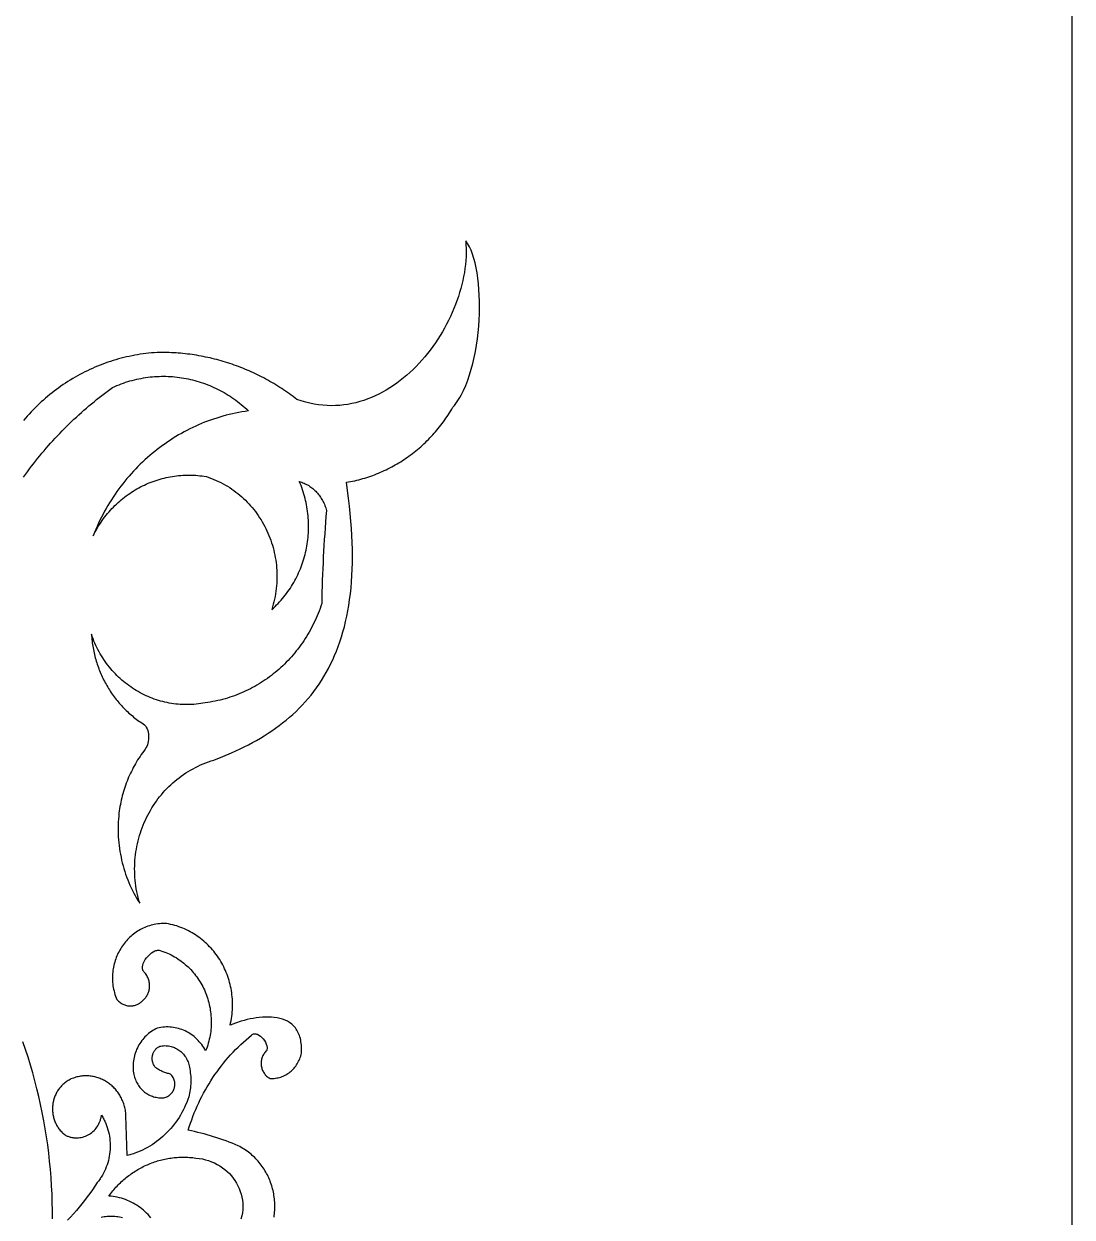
# Model space of a CAD drawing. Extents: x -425 to 425, y -1100 to 1100.
# Drawn here: x 75.6 to 425, y 27.7 to 425.3 of the extents above; entities that cross this region are included whole.
import ezdxf

# ---------------------------------------------------------------- set-up
doc = ezdxf.new("R2010")
doc.units = 0
doc.layers.add('LAYER_1', color=18, linetype='CONTINUOUS')

msp = doc.modelspace()

# ---------------------------------------------------------------- linework, layer by layer
at = {"layer": 'LAYER_1'}
msp.add_lwpolyline([(-425, -1100), (425, -1100), (425, 1100), (-425, 1100)], close=True, dxfattribs=at)
for points in [[(75.42, 274.24), (76.08, 275.15), (76.74, 276.05), (77.41, 276.95), (78.09, 277.84), (78.77, 278.72), (79.46, 279.6), (80.16, 280.47), (80.87, 281.33), (81.58, 282.19), (82.3, 283.04), (83.02, 283.89), (83.76, 284.73), (84.5, 285.56), (85.24, 286.38), (86, 287.2), (86.76, 288.02), (87.53, 288.82), (88.3, 289.62), (89.08, 290.41), (89.87, 291.2), (90.66, 291.98), (91.46, 292.75), (92.27, 293.51), (93.08, 294.27), (93.9, 295.02), (94.73, 295.77), (95.56, 296.5), (96.4, 297.23), (97.25, 297.95), (98.1, 298.67), (98.96, 299.37), (99.82, 300.07), (100.69, 300.77), (101.57, 301.45), (102.45, 302.13), (103.34, 302.8), (104.23, 303.46), (105.13, 304.11), (105.85, 304.44), (106.57, 304.74), (107.29, 305.04), (108.02, 305.31), (108.75, 305.58), (109.48, 305.83), (110.21, 306.06), (110.95, 306.28), (111.69, 306.48), (112.43, 306.67), (113.18, 306.85), (113.92, 307.01), (114.67, 307.16), (115.41, 307.29), (116.16, 307.41), (116.91, 307.52), (117.66, 307.61), (118.41, 307.68), (119.17, 307.74), (119.92, 307.79), (120.67, 307.82), (121.42, 307.84), (122.17, 307.85), (122.92, 307.84), (123.67, 307.82), (124.42, 307.78), (125.17, 307.73), (125.92, 307.66), (126.66, 307.58), (127.41, 307.49), (128.15, 307.38), (128.89, 307.26), (129.63, 307.13), (130.36, 306.98), (131.09, 306.82), (131.82, 306.64), (132.55, 306.46), (133.28, 306.25), (134, 306.04), (134.71, 305.81), (135.43, 305.56), (136.14, 305.31), (136.84, 305.04), (137.55, 304.75), (138.24, 304.46), (138.94, 304.15), (139.63, 303.82), (140.31, 303.49), (140.99, 303.14), (141.66, 302.77), (142.33, 302.4), (142.99, 302.01), (143.65, 301.6), (144.3, 301.19), (144.94, 300.76), (145.58, 300.32), (146.21, 299.86), (146.83, 299.39), (147.45, 298.91), (148.06, 298.42), (148.66, 297.91), (149.26, 297.39), (149.85, 296.86), (150.43, 296.31), (149.35, 296.16), (148.27, 295.98), (147.2, 295.79), (146.13, 295.58), (145.07, 295.35), (144.01, 295.1), (142.97, 294.84), (141.92, 294.56), (140.89, 294.26), (139.86, 293.94), (138.83, 293.6), (137.82, 293.25), (136.81, 292.88), (135.81, 292.5), (134.81, 292.09), (133.82, 291.67), (132.84, 291.24), (131.87, 290.79), (130.91, 290.32), (129.95, 289.83), (129.01, 289.33), (128.07, 288.82), (127.14, 288.28), (126.22, 287.74), (125.3, 287.17), (124.4, 286.6), (123.51, 286), (122.63, 285.39), (121.75, 284.77), (120.89, 284.13), (120.04, 283.48), (119.19, 282.81), (118.36, 282.13), (117.54, 281.44), (116.73, 280.73), (115.92, 280.01), (115.14, 279.27), (114.36, 278.52), (113.59, 277.76), (112.84, 276.98), (112.09, 276.19), (111.36, 275.38), (110.64, 274.57), (109.94, 273.74), (109.24, 272.9), (108.56, 272.04), (107.89, 271.18), (107.24, 270.3), (106.6, 269.41), (105.97, 268.51), (105.35, 267.59), (104.75, 266.67), (104.16, 265.73), (103.59, 264.78), (103.03, 263.82), (102.49, 262.85), (101.96, 261.87), (101.44, 260.88), (100.94, 259.87), (100.46, 258.86), (99.99, 257.83), (99.53, 256.8), (99.09, 255.75), (98.67, 254.7), (99.01, 255.37), (99.37, 256.04), (99.73, 256.69), (100.11, 257.33), (100.49, 257.97), (100.89, 258.59), (101.3, 259.21), (101.72, 259.81), (102.15, 260.4), (102.59, 260.99), (103.04, 261.56), (103.5, 262.12), (103.97, 262.67), (104.45, 263.21), (104.94, 263.74), (105.44, 264.26), (105.94, 264.77), (106.46, 265.26), (106.98, 265.75), (107.51, 266.22), (108.05, 266.69), (108.6, 267.14), (109.16, 267.58), (109.72, 268), (110.29, 268.42), (110.87, 268.82), (111.46, 269.22), (112.05, 269.59), (112.65, 269.96), (113.25, 270.32), (113.87, 270.66), (114.48, 270.99), (115.11, 271.31), (115.74, 271.61), (116.37, 271.91), (117.02, 272.19), (117.66, 272.45), (118.31, 272.71), (118.97, 272.95), (119.63, 273.17), (120.3, 273.39), (120.97, 273.59), (121.64, 273.77), (122.32, 273.95), (123, 274.11), (123.68, 274.25), (124.37, 274.38), (125.07, 274.5), (125.76, 274.6), (126.46, 274.69), (127.16, 274.77), (127.86, 274.83), (128.57, 274.87), (129.28, 274.91), (129.98, 274.92), (130.7, 274.92), (131.41, 274.91), (132.12, 274.88), (132.84, 274.84), (133.55, 274.78), (134.27, 274.71), (134.99, 274.62), (135.71, 274.52), (136.43, 274.4), (137.26, 274.12), (138.08, 273.82), (138.89, 273.5), (139.68, 273.16), (140.46, 272.8), (141.23, 272.42), (141.99, 272.03), (142.73, 271.61), (143.47, 271.18), (144.18, 270.73), (144.89, 270.26), (145.58, 269.78), (146.25, 269.28), (146.92, 268.76), (147.57, 268.22), (148.2, 267.68), (148.82, 267.11), (149.42, 266.53), (150.01, 265.94), (150.59, 265.33), (151.15, 264.71), (151.69, 264.07), (152.22, 263.43), (152.73, 262.77), (153.23, 262.09), (153.71, 261.41), (154.17, 260.71), (154.62, 260), (155.05, 259.29), (155.46, 258.56), (155.86, 257.82), (156.24, 257.07), (156.6, 256.31), (156.94, 255.54), (157.27, 254.77), (157.58, 253.98), (157.87, 253.19), (158.14, 252.39), (158.4, 251.58), (158.63, 250.77), (158.85, 249.95), (159.04, 249.12), (159.22, 248.29), (159.38, 247.45), (159.52, 246.61), (159.64, 245.76), (159.74, 244.91), (159.82, 244.06), (159.87, 243.2), (159.91, 242.33), (159.93, 241.47), (159.93, 240.6), (159.9, 239.73), (159.86, 238.86), (159.79, 237.98), (159.7, 237.11), (159.59, 236.23), (159.46, 235.36), (159.31, 234.48), (159.13, 233.61), (158.94, 232.73), (158.71, 231.86), (158.47, 230.99), (158.2, 230.12), (158.75, 230.61), (159.29, 231.12), (159.82, 231.64), (160.33, 232.16), (160.83, 232.7), (161.32, 233.24), (161.8, 233.79), (162.26, 234.36), (162.71, 234.93), (163.15, 235.5), (163.58, 236.09), (164, 236.68), (164.4, 237.29), (164.79, 237.89), (165.17, 238.51), (165.53, 239.13), (165.89, 239.76), (166.23, 240.4), (166.56, 241.04), (166.87, 241.69), (167.17, 242.34), (167.46, 243), (167.74, 243.67), (168, 244.34), (168.25, 245.01), (168.49, 245.69), (168.71, 246.38), (168.92, 247.07), (169.12, 247.76), (169.31, 248.45), (169.48, 249.15), (169.64, 249.86), (169.78, 250.56), (169.91, 251.27), (170.03, 251.98), (170.14, 252.7), (170.23, 253.42), (170.3, 254.14), (170.37, 254.86), (170.42, 255.58), (170.45, 256.3), (170.48, 257.03), (170.48, 257.75), (170.48, 258.48), (170.46, 259.21), (170.43, 259.93), (170.38, 260.66), (170.32, 261.39), (170.24, 262.11), (170.15, 262.84), (170.05, 263.57), (169.93, 264.29), (169.8, 265.01), (169.65, 265.74), (169.49, 266.46), (169.32, 267.17), (169.13, 267.89), (168.92, 268.6), (168.7, 269.31), (168.47, 270.02), (168.22, 270.73), (167.96, 271.43), (167.68, 272.13), (167.39, 272.82), (167.8, 272.69), (168.21, 272.55), (168.61, 272.39), (169.01, 272.22), (169.39, 272.03), (169.78, 271.84), (170.15, 271.63), (170.52, 271.41), (170.87, 271.17), (171.23, 270.93), (171.57, 270.67), (171.9, 270.41), (172.23, 270.13), (172.54, 269.84), (172.85, 269.54), (173.15, 269.23), (173.44, 268.91), (173.71, 268.58), (173.98, 268.24), (174.24, 267.89), (174.49, 267.54), (174.72, 267.17), (174.95, 266.8), (175.16, 266.42), (175.36, 266.03), (175.55, 265.63), (175.73, 265.23), (175.9, 264.82), (176.05, 264.4), (176.19, 263.97), (176.32, 263.54), (176.43, 263.11), (176.27, 261.17), (176.12, 259.24), (175.97, 257.31), (175.84, 255.37), (175.71, 253.44), (175.59, 251.5), (175.48, 249.56), (175.38, 247.63), (175.29, 245.69), (175.2, 243.75), (175.13, 241.82), (175.06, 239.88), (175, 237.94), (174.95, 236), (174.91, 234.06), (174.88, 232.12), (174.6, 231.28), (174.31, 230.46), (174, 229.63), (173.68, 228.82), (173.35, 228.02), (173, 227.22), (172.65, 226.43), (172.28, 225.65), (171.89, 224.88), (171.5, 224.11), (171.09, 223.36), (170.67, 222.61), (170.24, 221.87), (169.8, 221.14), (169.35, 220.42), (168.88, 219.71), (168.4, 219.01), (167.92, 218.32), (167.42, 217.64), (166.91, 216.97), (166.39, 216.31), (165.86, 215.66), (165.32, 215.02), (164.77, 214.38), (164.2, 213.76), (163.63, 213.15), (163.05, 212.55), (162.46, 211.97), (161.86, 211.39), (161.25, 210.82), (160.63, 210.27), (160.01, 209.72), (159.37, 209.19), (158.72, 208.67), (158.07, 208.16), (157.41, 207.66), (156.74, 207.18), (156.06, 206.7), (155.37, 206.24), (154.68, 205.79), (153.98, 205.36), (153.27, 204.93), (152.55, 204.52), (151.82, 204.12), (151.09, 203.74), (150.35, 203.36), (149.61, 203.01), (148.86, 202.66), (148.1, 202.33), (147.33, 202.01), (146.56, 201.7), (145.79, 201.41), (145, 201.13), (144.21, 200.87), (143.42, 200.62), (142.62, 200.39), (141.81, 200.17), (141, 199.96), (140.19, 199.77), (139.37, 199.59), (138.54, 199.43), (137.71, 199.29), (136.88, 199.15), (136.04, 199.04), (135.27, 198.9), (134.51, 198.78), (133.75, 198.67), (132.99, 198.59), (132.23, 198.52), (131.47, 198.48), (130.71, 198.45), (129.96, 198.43), (129.2, 198.44), (128.45, 198.46), (127.71, 198.5), (126.96, 198.56), (126.22, 198.64), (125.48, 198.73), (124.75, 198.84), (124.02, 198.96), (123.29, 199.11), (122.57, 199.27), (121.85, 199.44), (121.14, 199.63), (120.43, 199.84), (119.73, 200.06), (119.03, 200.3), (118.34, 200.56), (117.65, 200.83), (116.97, 201.11), (116.3, 201.41), (115.63, 201.73), (114.97, 202.06), (114.32, 202.4), (113.68, 202.76), (113.04, 203.14), (112.41, 203.53), (111.79, 203.93), (111.18, 204.34), (110.57, 204.78), (109.98, 205.22), (109.39, 205.68), (108.81, 206.15), (108.25, 206.63), (107.69, 207.13), (107.14, 207.64), (106.6, 208.17), (106.07, 208.7), (105.56, 209.25), (105.05, 209.81), (104.56, 210.39), (104.07, 210.97), (103.6, 211.57), (103.14, 212.18), (102.7, 212.8), (102.26, 213.44), (101.84, 214.08), (101.43, 214.74), (101.03, 215.4), (100.65, 216.08), (100.28, 216.77), (99.92, 217.47), (99.58, 218.18), (99.25, 218.9), (98.94, 219.63), (98.64, 220.38), (98.36, 221.13), (98.09, 221.89), (98.13, 221.31), (98.18, 220.74), (98.23, 220.17), (98.3, 219.6), (98.37, 219.03), (98.45, 218.46), (98.54, 217.9), (98.64, 217.34), (98.74, 216.78), (98.85, 216.22), (98.97, 215.67), (99.1, 215.12), (99.24, 214.57), (99.38, 214.02), (99.53, 213.48), (99.69, 212.94), (99.86, 212.4), (100.03, 211.87), (100.21, 211.34), (100.4, 210.81), (100.6, 210.29), (100.8, 209.77), (101.01, 209.25), (101.23, 208.73), (101.45, 208.22), (101.69, 207.72), (101.93, 207.21), (102.17, 206.72), (102.42, 206.22), (102.68, 205.73), (102.95, 205.24), (103.23, 204.76), (103.51, 204.28), (103.79, 203.81), (104.09, 203.34), (104.39, 202.87), (104.7, 202.41), (105.01, 201.96), (105.33, 201.51), (105.66, 201.06), (105.99, 200.62), (106.33, 200.19), (106.68, 199.76), (107.03, 199.33), (107.39, 198.91), (107.75, 198.5), (108.12, 198.09), (108.5, 197.68), (108.88, 197.28), (109.27, 196.89), (109.67, 196.5), (110.07, 196.12), (110.48, 195.75), (110.89, 195.38), (111.31, 195.02), (111.73, 194.66), (112.16, 194.31), (112.59, 193.97), (113.04, 193.63), (113.48, 193.3), (113.93, 192.97), (114.39, 192.65), (114.85, 192.34), (115.32, 192.04), (115.73, 191.72), (116.08, 191.34), (116.39, 190.9), (116.64, 190.4), (116.84, 189.86), (116.99, 189.29), (117.1, 188.69), (117.15, 188.07), (117.16, 187.44), (117.12, 186.82), (117.04, 186.2), (116.91, 185.6), (116.74, 185.03), (116.53, 184.49), (116.27, 183.99), (115.97, 183.55), (115.53, 182.97), (115.11, 182.39), (114.69, 181.8), (114.29, 181.2), (113.89, 180.6), (113.5, 179.99), (113.13, 179.37), (112.76, 178.75), (112.41, 178.12), (112.06, 177.49), (111.73, 176.84), (111.41, 176.2), (111.1, 175.55), (110.79, 174.89), (110.5, 174.23), (110.22, 173.56), (109.96, 172.89), (109.7, 172.21), (109.45, 171.53), (109.22, 170.84), (108.99, 170.15), (108.78, 169.45), (108.58, 168.75), (108.39, 168.05), (108.21, 167.34), (108.04, 166.63), (107.89, 165.92), (107.74, 165.2), (107.61, 164.48), (107.49, 163.76), (107.38, 163.03), (107.28, 162.31), (107.18, 161.32), (107.1, 160.32), (107.04, 159.33), (107, 158.34), (106.98, 157.36), (106.99, 156.37), (107.01, 155.38), (107.06, 154.4), (107.12, 153.41), (107.21, 152.43), (107.32, 151.46), (107.44, 150.48), (107.59, 149.51), (107.76, 148.55), (107.95, 147.59), (108.16, 146.63), (108.39, 145.68), (108.64, 144.73), (108.91, 143.79), (109.2, 142.86), (109.5, 141.93), (109.83, 141.01), (110.18, 140.09), (110.55, 139.19), (110.94, 138.29), (111.34, 137.4), (111.77, 136.52), (112.22, 135.64), (112.68, 134.78), (113.16, 133.93), (113.67, 133.08), (114.19, 132.25), (113.91, 133.21), (113.66, 134.16), (113.44, 135.12), (113.24, 136.08), (113.06, 137.04), (112.91, 138), (112.78, 138.96), (112.68, 139.91), (112.6, 140.87), (112.54, 141.82), (112.51, 142.78), (112.5, 143.73), (112.52, 144.67), (112.55, 145.62), (112.61, 146.56), (112.69, 147.49), (112.8, 148.43), (112.92, 149.35), (113.07, 150.27), (113.24, 151.19), (113.43, 152.1), (113.64, 153), (113.87, 153.9), (114.13, 154.79), (114.4, 155.67), (114.69, 156.54), (115.01, 157.41), (115.34, 158.27), (115.7, 159.11), (116.07, 159.95), (116.46, 160.78), (116.87, 161.6), (117.31, 162.41), (117.75, 163.2), (118.22, 163.99), (118.71, 164.76), (119.21, 165.52), (119.74, 166.26), (120.28, 167), (120.83, 167.72), (121.41, 168.43), (122, 169.12), (122.61, 169.8), (123.23, 170.46), (123.87, 171.11), (124.53, 171.74), (125.21, 172.35), (125.9, 172.95), (126.6, 173.53), (127.32, 174.09), (128.06, 174.64), (128.81, 175.17), (129.58, 175.68), (130.36, 176.17), (131.15, 176.64), (131.96, 177.09), (132.78, 177.52), (133.62, 177.93), (134.47, 178.32), (135.34, 178.68), (136.21, 179.03), (137.1, 179.35), (138.01, 179.65), (138.92, 179.93), (141.91, 181.11), (144.83, 182.36), (147.67, 183.67), (149.06, 184.36), (150.43, 185.06), (151.79, 185.79), (153.12, 186.53), (154.43, 187.29), (155.72, 188.08), (156.98, 188.88), (158.23, 189.71), (159.45, 190.56), (160.65, 191.44), (161.83, 192.34), (162.98, 193.26), (164.11, 194.21), (165.21, 195.19), (166.29, 196.19), (167.34, 197.22), (168.37, 198.27), (169.37, 199.36), (170.34, 200.47), (171.29, 201.61), (172.21, 202.79), (173.1, 203.99), (173.96, 205.22), (174.79, 206.49), (175.6, 207.79), (176.37, 209.12), (177.12, 210.48), (177.83, 211.88), (178.51, 213.31), (179.17, 214.78), (179.79, 216.29), (180.38, 217.83), (180.93, 219.4), (181.46, 221.02), (181.95, 222.67), (182.4, 224.36), (182.82, 226.09), (183.21, 227.86), (183.56, 229.67), (183.88, 231.52), (184.16, 233.42), (184.41, 235.35), (184.62, 237.33), (184.79, 239.35), (184.93, 241.42), (185.02, 243.53), (185.08, 245.68), (185.1, 247.88), (185.08, 250.13), (185.03, 252.42), (184.93, 254.76), (184.79, 257.15), (184.61, 259.59), (184.39, 262.07), (184.13, 264.61), (183.83, 267.2), (183.48, 269.83), (183.09, 272.52), (183.79, 272.64), (184.48, 272.77), (185.16, 272.91), (185.84, 273.06), (186.52, 273.21), (187.2, 273.38), (187.88, 273.56), (188.55, 273.74), (189.21, 273.94), (189.88, 274.14), (190.54, 274.36), (191.2, 274.58), (191.85, 274.82), (192.5, 275.06), (193.15, 275.31), (193.79, 275.57), (194.43, 275.84), (195.06, 276.12), (195.7, 276.4), (196.32, 276.7), (196.94, 277), (197.56, 277.31), (198.18, 277.64), (198.79, 277.97), (199.39, 278.31), (199.99, 278.65), (200.59, 279.01), (201.18, 279.37), (201.76, 279.74), (202.34, 280.12), (202.92, 280.51), (203.49, 280.91), (204.06, 281.31), (204.62, 281.73), (205.17, 282.15), (205.72, 282.57), (206.26, 283.01), (206.8, 283.45), (207.34, 283.91), (207.86, 284.37), (208.38, 284.83), (208.9, 285.31), (209.41, 285.79), (209.91, 286.28), (210.41, 286.78), (210.9, 287.28), (211.39, 287.79), (211.86, 288.31), (212.34, 288.84), (212.8, 289.37), (213.26, 289.91), (213.71, 290.45), (214.16, 291.01), (214.6, 291.57), (215.03, 292.14), (215.45, 292.71), (215.87, 293.29), (216.28, 293.88), (216.68, 294.47), (217.08, 295.07), (217.47, 295.68), (217.85, 296.29), (218.22, 296.91), (218.59, 297.54), (219.08, 298.14), (219.55, 298.77), (220.01, 299.42), (220.46, 300.11), (220.89, 300.82), (221.31, 301.56), (222.11, 303.12), (222.84, 304.77), (223.52, 306.5), (224.15, 308.31), (224.72, 310.19), (225.23, 312.13), (225.69, 314.11), (226.09, 316.14), (226.44, 318.2), (226.74, 320.29), (226.99, 322.38), (227.18, 324.49), (227.32, 326.6), (227.41, 328.69), (227.45, 330.76), (227.43, 332.81), (227.37, 334.82), (227.26, 336.78), (227.1, 338.7), (226.89, 340.54), (226.63, 342.32), (226.32, 344.02), (225.97, 345.63), (225.56, 347.14), (225.12, 348.54), (224.62, 349.83), (224.08, 351), (223.8, 351.53), (223.5, 352.04), (223.19, 352.5), (222.87, 352.93), (222.95, 351.66), (223, 350.37), (223, 349.07), (222.96, 347.77), (222.88, 346.45), (222.76, 345.12), (222.6, 343.79), (222.4, 342.45), (222.16, 341.11), (221.88, 339.76), (221.57, 338.42), (221.22, 337.07), (220.83, 335.72), (220.4, 334.38), (219.94, 333.04), (219.45, 331.71), (218.92, 330.38), (218.36, 329.06), (217.77, 327.75), (217.14, 326.45), (216.48, 325.16), (215.79, 323.89), (215.07, 322.63), (214.32, 321.39), (213.54, 320.16), (212.73, 318.95), (211.9, 317.77), (211.03, 316.6), (210.14, 315.46), (209.22, 314.34), (208.28, 313.24), (207.31, 312.18), (206.32, 311.14), (205.3, 310.13), (204.26, 309.15), (203.2, 308.2), (202.12, 307.29), (201.01, 306.41), (199.88, 305.56), (198.73, 304.76), (197.57, 303.99), (196.38, 303.26), (195.17, 302.58), (193.95, 301.94), (192.71, 301.34), (191.45, 300.78), (190.18, 300.28), (188.89, 299.82), (187.58, 299.41), (186.26, 299.05), (184.93, 298.75), (183.58, 298.49), (182.22, 298.29), (180.85, 298.15), (179.46, 298.07), (178.07, 298.04), (176.67, 298.08), (175.25, 298.17), (173.83, 298.33), (172.39, 298.56), (170.95, 298.84), (169.51, 299.2), (168.05, 299.62), (166.59, 300.12), (165.97, 300.59), (165.35, 301.07), (164.72, 301.53), (164.08, 301.99), (163.45, 302.44), (162.81, 302.88), (162.16, 303.31), (161.51, 303.74), (160.86, 304.16), (160.21, 304.58), (159.55, 304.99), (158.88, 305.39), (158.22, 305.78), (157.55, 306.16), (156.87, 306.54), (156.2, 306.91), (155.52, 307.28), (154.83, 307.63), (154.15, 307.98), (153.46, 308.32), (152.77, 308.66), (152.07, 308.98), (151.37, 309.3), (150.67, 309.61), (149.97, 309.92), (149.26, 310.22), (148.55, 310.51), (147.84, 310.79), (147.13, 311.06), (146.41, 311.33), (145.69, 311.59), (144.97, 311.84), (144.24, 312.09), (143.52, 312.32), (142.79, 312.55), (142.06, 312.77), (141.32, 312.99), (140.59, 313.19), (139.85, 313.39), (139.11, 313.58), (138.37, 313.76), (137.63, 313.94), (136.88, 314.11), (136.13, 314.27), (135.39, 314.42), (134.64, 314.56), (133.88, 314.7), (133.13, 314.83), (132.37, 314.95), (131.62, 315.06), (130.86, 315.16), (130.1, 315.26), (129.34, 315.35), (128.58, 315.43), (127.82, 315.5), (127.05, 315.57), (126.29, 315.62), (125.52, 315.67), (124.76, 315.71), (123.99, 315.74), (123.22, 315.77), (122.45, 315.78), (121.68, 315.79), (120.91, 315.79), (119.97, 315.74), (119.03, 315.68), (118.1, 315.61), (117.16, 315.52), (116.24, 315.41), (115.31, 315.29), (114.38, 315.16), (113.46, 315.01), (112.55, 314.86), (111.63, 314.68), (110.72, 314.49), (109.82, 314.29), (108.91, 314.08), (108.01, 313.85), (107.12, 313.61), (106.23, 313.36), (105.34, 313.09), (104.46, 312.81), (103.58, 312.51), (102.71, 312.21), (101.84, 311.89), (100.98, 311.56), (100.12, 311.21), (99.27, 310.85), (98.42, 310.48), (97.58, 310.1), (96.74, 309.7), (95.91, 309.29), (95.08, 308.87), (94.27, 308.44), (93.45, 308), (92.65, 307.54), (91.85, 307.07), (91.05, 306.59), (90.26, 306.1), (89.48, 305.59), (88.71, 305.07), (87.94, 304.55), (87.18, 304.01), (86.43, 303.46), (85.68, 302.89), (84.95, 302.32), (84.22, 301.73), (83.49, 301.14), (82.78, 300.53), (82.07, 299.91), (81.37, 299.28), (80.68, 298.64), (80, 297.99), (79.33, 297.32), (78.66, 296.65), (78.01, 295.97), (77.36, 295.27), (76.72, 294.57), (76.09, 293.85), (75.47, 293.13)], [(158.97, 27.65), (159.05, 28.21), (159.11, 28.77), (159.17, 29.33), (159.2, 29.89), (159.23, 30.45), (159.24, 31.02), (159.24, 31.57), (159.22, 32.13), (159.19, 32.69), (159.15, 33.25), (159.09, 33.8), (159.02, 34.35), (158.94, 34.9), (158.85, 35.45), (158.74, 35.99), (158.62, 36.53), (158.49, 37.07), (158.34, 37.6), (158.18, 38.13), (158.01, 38.66), (157.83, 39.18), (157.64, 39.7), (157.43, 40.21), (157.21, 40.71), (156.98, 41.21), (156.74, 41.71), (156.48, 42.19), (156.21, 42.68), (155.94, 43.15), (155.65, 43.62), (155.34, 44.08), (155.03, 44.54), (154.71, 44.98), (154.37, 45.42), (154.03, 45.85), (153.67, 46.27), (153.3, 46.69), (152.92, 47.09), (152.53, 47.49), (152.13, 47.87), (151.72, 48.25), (151.29, 48.61), (150.86, 48.97), (150.42, 49.31), (149.96, 49.65), (149.5, 49.97), (149.02, 50.28), (148.54, 50.58), (148.05, 50.87), (147.54, 51.15), (147.03, 51.41), (146.02, 51.84), (145, 52.26), (143.98, 52.66), (142.96, 53.04), (141.93, 53.42), (140.89, 53.78), (139.86, 54.12), (138.81, 54.45), (137.77, 54.77), (136.72, 55.08), (135.66, 55.37), (134.61, 55.64), (133.55, 55.9), (132.48, 56.15), (131.42, 56.38), (130.35, 56.6), (130.71, 57.78), (131.1, 58.94), (131.51, 60.1), (131.94, 61.24), (132.39, 62.38), (132.86, 63.5), (133.34, 64.62), (133.85, 65.72), (134.38, 66.82), (134.93, 67.9), (135.49, 68.97), (136.08, 70.03), (136.68, 71.08), (137.3, 72.11), (137.94, 73.13), (138.6, 74.14), (139.28, 75.14), (139.97, 76.12), (140.69, 77.09), (141.42, 78.04), (142.16, 78.98), (142.93, 79.91), (143.71, 80.82), (144.5, 81.72), (145.32, 82.6), (146.15, 83.47), (147, 84.32), (147.86, 85.15), (148.74, 85.97), (149.63, 86.77), (150.54, 87.55), (151.47, 88.32), (151.69, 88.49), (151.91, 88.62), (152.15, 88.71), (152.4, 88.75), (152.65, 88.76), (152.9, 88.74), (153.16, 88.68), (153.42, 88.59), (153.93, 88.33), (154.43, 87.97), (154.91, 87.53), (155.35, 87.03), (155.75, 86.49), (156.09, 85.92), (156.36, 85.34), (156.55, 84.77), (156.64, 84.22), (156.65, 83.96), (156.64, 83.72), (156.59, 83.49), (156.52, 83.28), (156.41, 83.08), (156.27, 82.91), (156.04, 82.65), (155.82, 82.39), (155.62, 82.11), (155.44, 81.82), (155.28, 81.53), (155.13, 81.23), (155.01, 80.92), (154.91, 80.61), (154.82, 80.29), (154.75, 79.97), (154.7, 79.65), (154.67, 79.33), (154.65, 79), (154.66, 78.68), (154.68, 78.35), (154.72, 78.03), (154.77, 77.71), (154.85, 77.4), (154.94, 77.09), (155.05, 76.79), (155.17, 76.49), (155.31, 76.2), (155.47, 75.91), (155.64, 75.64), (155.84, 75.38), (156.04, 75.12), (156.27, 74.88), (156.5, 74.65), (156.76, 74.44), (157.03, 74.24), (157.32, 74.05), (157.62, 73.88), (158.08, 73.86), (158.55, 73.87), (159, 73.9), (159.46, 73.95), (159.9, 74.02), (160.35, 74.11), (160.78, 74.22), (161.21, 74.35), (161.63, 74.5), (162.05, 74.67), (162.45, 74.85), (162.85, 75.06), (163.23, 75.28), (163.61, 75.52), (163.98, 75.78), (164.33, 76.05), (164.68, 76.34), (165.01, 76.64), (165.33, 76.96), (165.63, 77.29), (165.92, 77.64), (166.2, 78), (166.46, 78.38), (166.71, 78.76), (166.94, 79.16), (167.16, 79.58), (167.35, 80), (167.54, 80.44), (167.7, 80.88), (167.84, 81.34), (167.97, 81.8), (168.07, 82.28), (168.12, 83.66), (168.08, 84.93), (167.95, 86.12), (167.85, 86.67), (167.73, 87.21), (167.59, 87.72), (167.43, 88.2), (167.25, 88.67), (167.05, 89.12), (166.83, 89.54), (166.6, 89.94), (166.35, 90.33), (166.08, 90.69), (165.5, 91.36), (164.86, 91.95), (164.16, 92.47), (163.41, 92.92), (162.62, 93.3), (161.78, 93.62), (160.91, 93.87), (160, 94.07), (159.06, 94.21), (158.09, 94.3), (157.11, 94.34), (156.1, 94.33), (155.09, 94.28), (154.06, 94.19), (153.03, 94.06), (152.01, 93.89), (150.98, 93.69), (149.97, 93.46), (148.97, 93.2), (147.98, 92.92), (146.08, 92.3), (144.3, 91.62), (144.47, 92.35), (144.62, 93.09), (144.75, 93.82), (144.87, 94.55), (144.96, 95.28), (145.03, 96.01), (145.08, 96.73), (145.12, 97.46), (145.14, 98.18), (145.13, 98.9), (145.11, 99.62), (145.08, 100.33), (145.02, 101.04), (144.95, 101.75), (144.86, 102.45), (144.75, 103.15), (144.63, 103.84), (144.48, 104.53), (144.33, 105.21), (144.15, 105.89), (143.96, 106.56), (143.75, 107.23), (143.53, 107.89), (143.29, 108.54), (143.04, 109.18), (142.77, 109.82), (142.49, 110.45), (142.19, 111.07), (141.87, 111.68), (141.54, 112.28), (141.2, 112.88), (140.85, 113.47), (140.47, 114.04), (140.09, 114.61), (139.69, 115.16), (139.28, 115.71), (138.86, 116.24), (138.42, 116.77), (137.97, 117.28), (137.5, 117.78), (137.03, 118.27), (136.54, 118.75), (136.04, 119.21), (135.53, 119.66), (135.01, 120.1), (134.47, 120.52), (133.92, 120.93), (133.37, 121.33), (132.8, 121.71), (132.22, 122.08), (131.63, 122.43), (131.03, 122.76), (130.42, 123.09), (129.8, 123.39), (129.17, 123.68), (128.53, 123.95), (127.88, 124.21), (127.22, 124.44), (126.56, 124.67), (125.88, 124.87), (125.2, 125.05), (124.5, 125.22), (123.8, 125.37), (123.09, 125.5), (122.5, 125.51), (121.91, 125.5), (121.33, 125.48), (120.75, 125.43), (120.18, 125.37), (119.61, 125.28), (119.06, 125.18), (118.51, 125.06), (117.97, 124.92), (117.43, 124.76), (116.91, 124.59), (116.39, 124.4), (115.88, 124.19), (115.38, 123.97), (114.89, 123.73), (114.41, 123.48), (113.94, 123.21), (113.47, 122.92), (113.02, 122.63), (112.58, 122.31), (112.14, 121.99), (111.72, 121.65), (111.31, 121.3), (110.91, 120.93), (110.52, 120.56), (110.14, 120.17), (109.77, 119.77), (109.42, 119.36), (109.08, 118.93), (108.75, 118.5), (108.43, 118.06), (108.13, 117.61), (107.84, 117.14), (107.56, 116.67), (107.29, 116.19), (107.04, 115.71), (106.81, 115.21), (106.58, 114.71), (106.38, 114.2), (106.18, 113.68), (106, 113.16), (105.84, 112.63), (105.69, 112.09), (105.56, 111.55), (105.45, 111), (105.35, 110.45), (105.26, 109.9), (105.2, 109.34), (105.15, 108.78), (105.11, 108.21), (105.1, 107.64), (105.1, 107.07), (105.12, 106.5), (105.15, 105.92), (105.21, 105.34), (105.28, 104.76), (105.38, 104.18), (105.49, 103.6), (105.62, 103.02), (105.77, 102.44), (105.94, 101.87), (106.13, 101.29), (106.34, 100.71), (106.56, 100.14), (106.84, 99.85), (107.13, 99.59), (107.41, 99.35), (107.7, 99.13), (107.99, 98.94), (108.29, 98.76), (108.59, 98.6), (108.89, 98.47), (109.19, 98.35), (109.49, 98.25), (109.79, 98.17), (110.09, 98.11), (110.39, 98.07), (110.69, 98.04), (110.99, 98.03), (111.29, 98.04), (111.58, 98.06), (111.88, 98.1), (112.17, 98.16), (112.45, 98.23), (112.74, 98.31), (113.02, 98.4), (113.29, 98.52), (113.56, 98.64), (113.82, 98.77), (114.08, 98.92), (114.34, 99.08), (114.58, 99.25), (114.82, 99.44), (115.05, 99.63), (115.28, 99.83), (115.49, 100.04), (115.7, 100.26), (115.9, 100.49), (116.08, 100.73), (116.26, 100.98), (116.43, 101.23), (116.59, 101.49), (116.74, 101.76), (116.87, 102.04), (116.99, 102.32), (117.1, 102.6), (117.2, 102.89), (117.29, 103.19), (117.36, 103.49), (117.42, 103.79), (117.46, 104.1), (117.49, 104.4), (117.5, 104.72), (117.5, 105.03), (117.48, 105.34), (117.44, 105.66), (117.39, 105.98), (117.32, 106.29), (117.23, 106.61), (117.13, 106.93), (117, 107.24), (116.86, 107.56), (116.7, 107.87), (116.51, 108.18), (116.31, 108.49), (116.09, 108.79), (115.85, 109.09), (115.58, 109.39), (115.41, 109.6), (115.28, 109.84), (115.18, 110.09), (115.12, 110.35), (115.09, 110.63), (115.09, 110.93), (115.12, 111.23), (115.18, 111.54), (115.37, 112.17), (115.66, 112.82), (116.03, 113.46), (116.47, 114.09), (116.97, 114.67), (117.51, 115.21), (118.08, 115.68), (118.67, 116.07), (119.27, 116.36), (119.57, 116.47), (119.86, 116.54), (120.15, 116.59), (120.43, 116.6), (120.71, 116.58), (120.97, 116.52), (121.6, 116.31), (122.23, 116.09), (122.84, 115.86), (123.44, 115.61), (124.03, 115.34), (124.62, 115.05), (125.19, 114.76), (125.75, 114.44), (126.3, 114.12), (126.84, 113.78), (127.37, 113.42), (127.89, 113.05), (128.4, 112.67), (128.89, 112.28), (129.38, 111.87), (129.85, 111.45), (130.31, 111.02), (130.76, 110.58), (131.2, 110.13), (131.62, 109.66), (132.04, 109.19), (132.44, 108.7), (132.83, 108.21), (133.2, 107.7), (133.56, 107.19), (133.91, 106.66), (134.25, 106.13), (134.57, 105.59), (134.88, 105.04), (135.18, 104.48), (135.46, 103.92), (135.73, 103.35), (135.98, 102.77), (136.22, 102.18), (136.45, 101.59), (136.66, 100.99), (136.85, 100.39), (137.04, 99.78), (137.2, 99.17), (137.36, 98.55), (137.49, 97.92), (137.62, 97.3), (137.72, 96.66), (137.81, 96.03), (137.89, 95.39), (137.95, 94.75), (137.99, 94.1), (138.02, 93.46), (138.03, 92.81), (138.03, 92.16), (138.01, 91.51), (137.97, 90.86), (137.91, 90.2), (137.84, 89.55), (137.75, 88.89), (137.65, 88.24), (137.52, 87.59), (137.38, 86.93), (137.23, 86.28), (137.05, 85.63), (136.86, 84.98), (136.64, 84.33), (136.41, 83.69), (136.17, 83.05), (135.86, 83.61), (135.54, 84.15), (135.2, 84.67), (134.84, 85.17), (134.46, 85.66), (134.06, 86.12), (133.65, 86.57), (133.22, 87), (132.78, 87.41), (132.33, 87.8), (131.86, 88.17), (131.37, 88.51), (130.88, 88.84), (130.37, 89.15), (129.86, 89.43), (129.33, 89.69), (128.79, 89.93), (128.24, 90.15), (127.69, 90.34), (127.13, 90.51), (126.56, 90.66), (125.98, 90.78), (125.4, 90.88), (124.82, 90.95), (124.23, 91), (123.64, 91.03), (123.04, 91.03), (122.44, 91), (121.84, 90.95), (121.24, 90.87), (120.64, 90.76), (120.04, 90.63), (119.53, 90.38), (119.03, 90.12), (118.54, 89.83), (118.07, 89.53), (117.61, 89.2), (117.17, 88.86), (116.74, 88.5), (116.33, 88.12), (115.93, 87.73), (115.56, 87.32), (115.19, 86.9), (114.85, 86.46), (114.52, 86.01), (114.22, 85.54), (113.93, 85.07), (113.65, 84.58), (113.4, 84.08), (113.17, 83.57), (112.96, 83.05), (112.76, 82.52), (112.59, 81.99), (112.44, 81.44), (112.31, 80.89), (112.2, 80.33), (112.11, 79.77), (112.04, 79.2), (112, 78.62), (111.98, 78.04), (111.98, 77.46), (112, 76.88), (112.05, 76.29), (112.13, 75.7), (112.21, 75.24), (112.31, 74.79), (112.43, 74.35), (112.57, 73.92), (112.73, 73.5), (112.9, 73.08), (113.09, 72.68), (113.3, 72.29), (113.52, 71.91), (113.76, 71.55), (114.02, 71.19), (114.28, 70.85), (114.56, 70.52), (114.86, 70.21), (115.17, 69.91), (115.49, 69.62), (115.82, 69.35), (116.16, 69.1), (116.52, 68.86), (116.88, 68.64), (117.25, 68.43), (117.64, 68.24), (118.03, 68.07), (118.43, 67.92), (118.83, 67.79), (119.25, 67.67), (119.67, 67.58), (120.1, 67.5), (120.53, 67.45), (120.97, 67.41), (121.41, 67.4), (121.85, 67.41), (122.21, 67.45), (122.54, 67.52), (122.87, 67.61), (123.18, 67.73), (123.47, 67.87), (123.75, 68.03), (124.02, 68.2), (124.27, 68.4), (124.5, 68.62), (124.72, 68.84), (124.92, 69.09), (125.1, 69.35), (125.26, 69.62), (125.41, 69.9), (125.54, 70.19), (125.65, 70.48), (125.73, 70.79), (125.8, 71.1), (125.85, 71.41), (125.88, 71.73), (125.89, 72.05), (125.87, 72.37), (125.84, 72.69), (125.78, 73.01), (125.7, 73.33), (125.59, 73.64), (125.46, 73.95), (125.31, 74.24), (125.14, 74.54), (124.93, 74.82), (124.71, 75.09), (124.46, 75.35), (124.13, 75.41), (123.82, 75.48), (123.5, 75.56), (123.18, 75.65), (122.87, 75.75), (122.56, 75.85), (122.25, 75.97), (121.95, 76.09), (121.65, 76.22), (121.35, 76.36), (121.06, 76.51), (120.77, 76.66), (120.48, 76.82), (120.2, 77), (119.92, 77.17), (119.65, 77.36), (119.45, 77.57), (119.27, 77.79), (119.11, 78.01), (118.96, 78.24), (118.83, 78.48), (118.72, 78.72), (118.62, 78.97), (118.53, 79.22), (118.46, 79.48), (118.41, 79.74), (118.37, 80), (118.35, 80.26), (118.34, 80.52), (118.35, 80.79), (118.37, 81.05), (118.4, 81.31), (118.45, 81.56), (118.51, 81.82), (118.59, 82.07), (118.68, 82.31), (118.79, 82.55), (118.91, 82.78), (119.04, 83.01), (119.19, 83.22), (119.35, 83.43), (119.52, 83.63), (119.71, 83.82), (119.91, 84), (120.12, 84.17), (120.35, 84.32), (120.59, 84.46), (120.84, 84.59), (121.27, 84.68), (121.7, 84.74), (122.12, 84.78), (122.55, 84.8), (122.97, 84.79), (123.39, 84.76), (123.8, 84.71), (124.21, 84.64), (124.62, 84.55), (125.01, 84.43), (125.4, 84.3), (125.78, 84.15), (126.16, 83.97), (126.52, 83.78), (126.88, 83.57), (127.22, 83.34), (127.55, 83.1), (127.88, 82.83), (128.18, 82.56), (128.48, 82.26), (128.76, 81.95), (129.03, 81.62), (129.28, 81.28), (129.52, 80.93), (129.74, 80.56), (129.94, 80.18), (130.13, 79.79), (130.29, 79.38), (130.44, 78.96), (130.57, 78.53), (130.68, 78.09), (130.76, 77.64), (130.88, 77.03), (130.98, 76.41), (131.06, 75.78), (131.13, 75.16), (131.18, 74.54), (131.21, 73.91), (131.22, 73.29), (131.21, 72.66), (131.19, 72.03), (131.15, 71.41), (131.09, 70.79), (131.01, 70.17), (130.91, 69.55), (130.8, 68.93), (130.67, 68.32), (130.52, 67.71), (130.21, 66.8), (129.86, 65.91), (129.49, 65.03), (129.1, 64.17), (128.68, 63.32), (128.24, 62.49), (127.77, 61.68), (127.29, 60.88), (126.77, 60.1), (126.24, 59.34), (125.69, 58.6), (125.11, 57.88), (124.52, 57.17), (123.9, 56.49), (123.27, 55.83), (122.61, 55.19), (121.94, 54.57), (121.25, 53.97), (120.54, 53.39), (119.81, 52.84), (119.07, 52.31), (118.31, 51.8), (117.54, 51.32), (116.75, 50.86), (115.95, 50.43), (115.13, 50.02), (114.3, 49.64), (113.45, 49.28), (112.59, 48.96), (112.16, 48.8), (111.72, 48.66), (111.28, 48.52), (110.84, 48.38), (110.4, 48.26), (109.95, 48.14), (109.79, 54.84), (109.6, 61.54), (109.57, 61.99), (109.52, 62.43), (109.47, 62.87), (109.4, 63.3), (109.32, 63.72), (109.23, 64.14), (109.13, 64.55), (109.02, 64.96), (108.89, 65.36), (108.76, 65.76), (108.61, 66.15), (108.45, 66.53), (108.28, 66.9), (108.11, 67.27), (107.92, 67.63), (107.72, 67.99), (107.51, 68.34), (107.3, 68.68), (107.07, 69.01), (106.84, 69.33), (106.6, 69.65), (106.35, 69.96), (106.09, 70.26), (105.82, 70.55), (105.55, 70.83), (105.27, 71.11), (104.98, 71.37), (104.68, 71.63), (104.38, 71.88), (104.07, 72.12), (103.75, 72.35), (103.43, 72.57), (103.11, 72.78), (102.77, 72.98), (102.44, 73.17), (102.09, 73.35), (101.74, 73.52), (101.39, 73.68), (101.03, 73.83), (100.67, 73.96), (100.31, 74.09), (99.94, 74.21), (99.56, 74.31), (99.19, 74.41), (98.81, 74.49), (98.42, 74.56), (98.04, 74.62), (97.65, 74.67), (97.26, 74.7), (96.87, 74.73), (96.47, 74.74), (96.08, 74.74), (95.68, 74.72), (95.28, 74.69), (94.88, 74.65), (94.48, 74.6), (94.08, 74.53), (93.68, 74.45), (93.28, 74.36), (92.88, 74.25), (92.48, 74.13), (92.08, 74), (91.68, 73.85), (91.28, 73.69), (90.95, 73.52), (90.62, 73.35), (90.3, 73.17), (90, 72.97), (89.7, 72.77), (89.41, 72.56), (89.13, 72.34), (88.85, 72.12), (88.59, 71.88), (88.34, 71.64), (88.1, 71.39), (87.86, 71.13), (87.64, 70.87), (87.42, 70.6), (87.22, 70.32), (87.02, 70.04), (86.83, 69.75), (86.65, 69.46), (86.49, 69.16), (86.33, 68.86), (86.18, 68.55), (86.04, 68.24), (85.91, 67.92), (85.79, 67.6), (85.68, 67.28), (85.58, 66.96), (85.49, 66.63), (85.41, 66.3), (85.34, 65.96), (85.28, 65.63), (85.23, 65.29), (85.19, 64.95), (85.16, 64.61), (85.13, 64.27), (85.12, 63.93), (85.12, 63.59), (85.13, 63.24), (85.15, 62.9), (85.18, 62.56), (85.22, 62.22), (85.27, 61.88), (85.33, 61.54), (85.4, 61.21), (85.48, 60.87), (85.57, 60.54), (85.67, 60.21), (85.79, 59.89), (85.91, 59.56), (86.04, 59.24), (86.18, 58.93), (86.34, 58.61), (86.5, 58.3), (86.68, 58), (86.86, 57.7), (87.06, 57.41), (87.26, 57.12), (87.48, 56.83), (87.71, 56.55), (87.95, 56.28), (88.2, 56.02), (88.46, 55.76), (88.73, 55.51), (89.01, 55.26), (89.3, 55.03), (89.54, 54.9), (89.79, 54.79), (90.03, 54.68), (90.28, 54.59), (90.52, 54.5), (90.77, 54.42), (91.02, 54.35), (91.27, 54.29), (91.51, 54.23), (91.76, 54.18), (92.01, 54.15), (92.26, 54.12), (92.51, 54.09), (92.76, 54.08), (93, 54.07), (93.25, 54.07), (93.5, 54.08), (93.74, 54.1), (94.23, 54.15), (94.71, 54.24), (95.18, 54.35), (95.65, 54.49), (96.11, 54.65), (96.56, 54.85), (96.99, 55.07), (97.41, 55.31), (97.82, 55.58), (98.22, 55.88), (98.6, 56.2), (98.96, 56.54), (99.3, 56.9), (99.62, 57.28), (99.93, 57.69), (100.21, 58.12), (100.34, 58.34), (100.47, 58.56), (100.59, 58.79), (100.7, 59.03), (100.81, 59.27), (100.91, 59.51), (101, 59.76), (101.09, 60.01), (101.17, 60.27), (101.24, 60.53), (101.31, 60.8), (101.37, 61.07), (101.42, 61.34), (101.46, 61.62), (101.66, 61.29), (101.85, 60.96), (102.04, 60.62), (102.22, 60.28), (102.39, 59.94), (102.55, 59.6), (102.85, 58.91), (103.13, 58.2), (103.38, 57.49), (103.6, 56.78), (103.79, 56.05), (103.95, 55.33), (104.09, 54.59), (104.19, 53.86), (104.27, 53.12), (104.32, 52.38), (104.35, 51.64), (104.34, 50.89), (104.31, 50.15), (104.25, 49.41), (104.16, 48.68), (104.04, 47.95), (103.9, 47.22), (103.73, 46.5), (103.53, 45.78), (103.31, 45.07), (103.05, 44.37), (102.77, 43.68), (102.46, 43), (102.13, 42.33), (101.77, 41.68), (101.58, 41.35), (101.38, 41.03), (101.17, 40.71), (100.96, 40.4), (100.75, 40.09), (100.52, 39.78), (100.29, 39.48), (100.05, 39.18), (99.24, 37.96), (98.41, 36.76), (97.57, 35.57), (96.7, 34.4), (95.82, 33.24), (94.92, 32.1), (94, 30.97), (93.07, 29.86), (92.12, 28.77), (91.15, 27.69), (90.16, 26.63)], [(85.1, 27.09), (85.1, 29.84), (85.05, 32.59), (84.96, 35.34), (84.82, 38.08), (84.65, 40.81), (84.43, 43.55), (84.17, 46.27), (83.87, 48.99), (83.52, 51.7), (83.13, 54.41), (82.7, 57.11), (82.23, 59.8), (81.72, 62.48), (81.16, 65.15), (80.57, 67.81), (79.93, 70.46), (79.25, 73.11), (78.53, 75.73), (77.77, 78.35), (76.97, 80.96), (76.13, 83.55), (75.24, 86.12)], [(117.92, 27.41), (117.46, 27.95), (116.98, 28.48), (116.48, 28.98), (115.96, 29.47), (115.43, 29.94), (114.89, 30.39), (114.33, 30.82), (113.76, 31.22), (113.18, 31.61), (112.58, 31.98), (111.97, 32.33), (111.35, 32.65), (110.72, 32.95), (110.08, 33.23), (109.42, 33.49), (108.76, 33.72), (108.09, 33.94), (107.41, 34.12), (106.72, 34.28), (106.03, 34.42), (105.33, 34.54), (104.62, 34.62), (103.9, 34.68), (104.22, 35.12), (104.55, 35.55), (104.88, 35.98), (105.22, 36.39), (105.57, 36.8), (105.92, 37.21), (106.27, 37.6), (106.64, 37.99), (107, 38.37), (107.38, 38.75), (107.75, 39.12), (108.14, 39.48), (108.53, 39.83), (108.92, 40.18), (109.32, 40.52), (109.72, 40.85), (110.13, 41.18), (110.54, 41.49), (110.96, 41.8), (111.38, 42.11), (111.81, 42.4), (112.24, 42.69), (112.67, 42.97), (113.11, 43.24), (113.56, 43.5), (114, 43.76), (114.45, 44.01), (114.91, 44.25), (115.36, 44.48), (115.83, 44.71), (116.29, 44.93), (116.76, 45.14), (117.23, 45.34), (117.7, 45.53), (118.18, 45.72), (118.66, 45.89), (119.14, 46.06), (119.63, 46.22), (120.12, 46.37), (120.61, 46.52), (121.1, 46.65), (121.6, 46.78), (122.1, 46.9), (122.6, 47.01), (123.1, 47.11), (123.6, 47.2), (124.11, 47.29), (124.62, 47.36), (125.12, 47.43), (125.63, 47.49), (126.15, 47.54), (126.66, 47.58), (127.18, 47.61), (127.69, 47.63), (128.21, 47.65), (128.73, 47.65), (129.25, 47.65), (129.76, 47.63), (130.28, 47.61), (130.81, 47.58), (131.33, 47.54), (131.85, 47.49), (132.37, 47.43), (132.89, 47.36), (134, 47.24), (135.08, 47.05), (136.13, 46.8), (137.15, 46.49), (138.14, 46.13), (139.1, 45.71), (140.03, 45.23), (140.92, 44.71), (141.77, 44.14), (142.58, 43.52), (143.35, 42.86), (144.07, 42.16), (144.75, 41.42), (145.38, 40.63), (145.95, 39.82), (146.48, 38.97), (146.95, 38.09), (147.36, 37.18), (147.72, 36.25), (148.01, 35.29), (148.25, 34.3), (148.41, 33.3), (148.51, 32.28), (148.55, 31.24), (148.51, 30.19), (148.4, 29.13), (148.21, 28.06), (147.95, 26.98)], [(101.32, 27.64), (101.82, 27.73), (102.31, 27.82), (102.82, 27.88), (103.32, 27.93), (103.83, 27.97), (104.34, 27.99), (104.85, 27.99), (105.37, 27.98), (105.88, 27.95), (106.4, 27.91), (106.92, 27.84), (107.44, 27.76), (107.96, 27.66), (108.48, 27.55)]]:
    msp.add_lwpolyline(points, dxfattribs=at)

doc.saveas('drawing.dxf')
